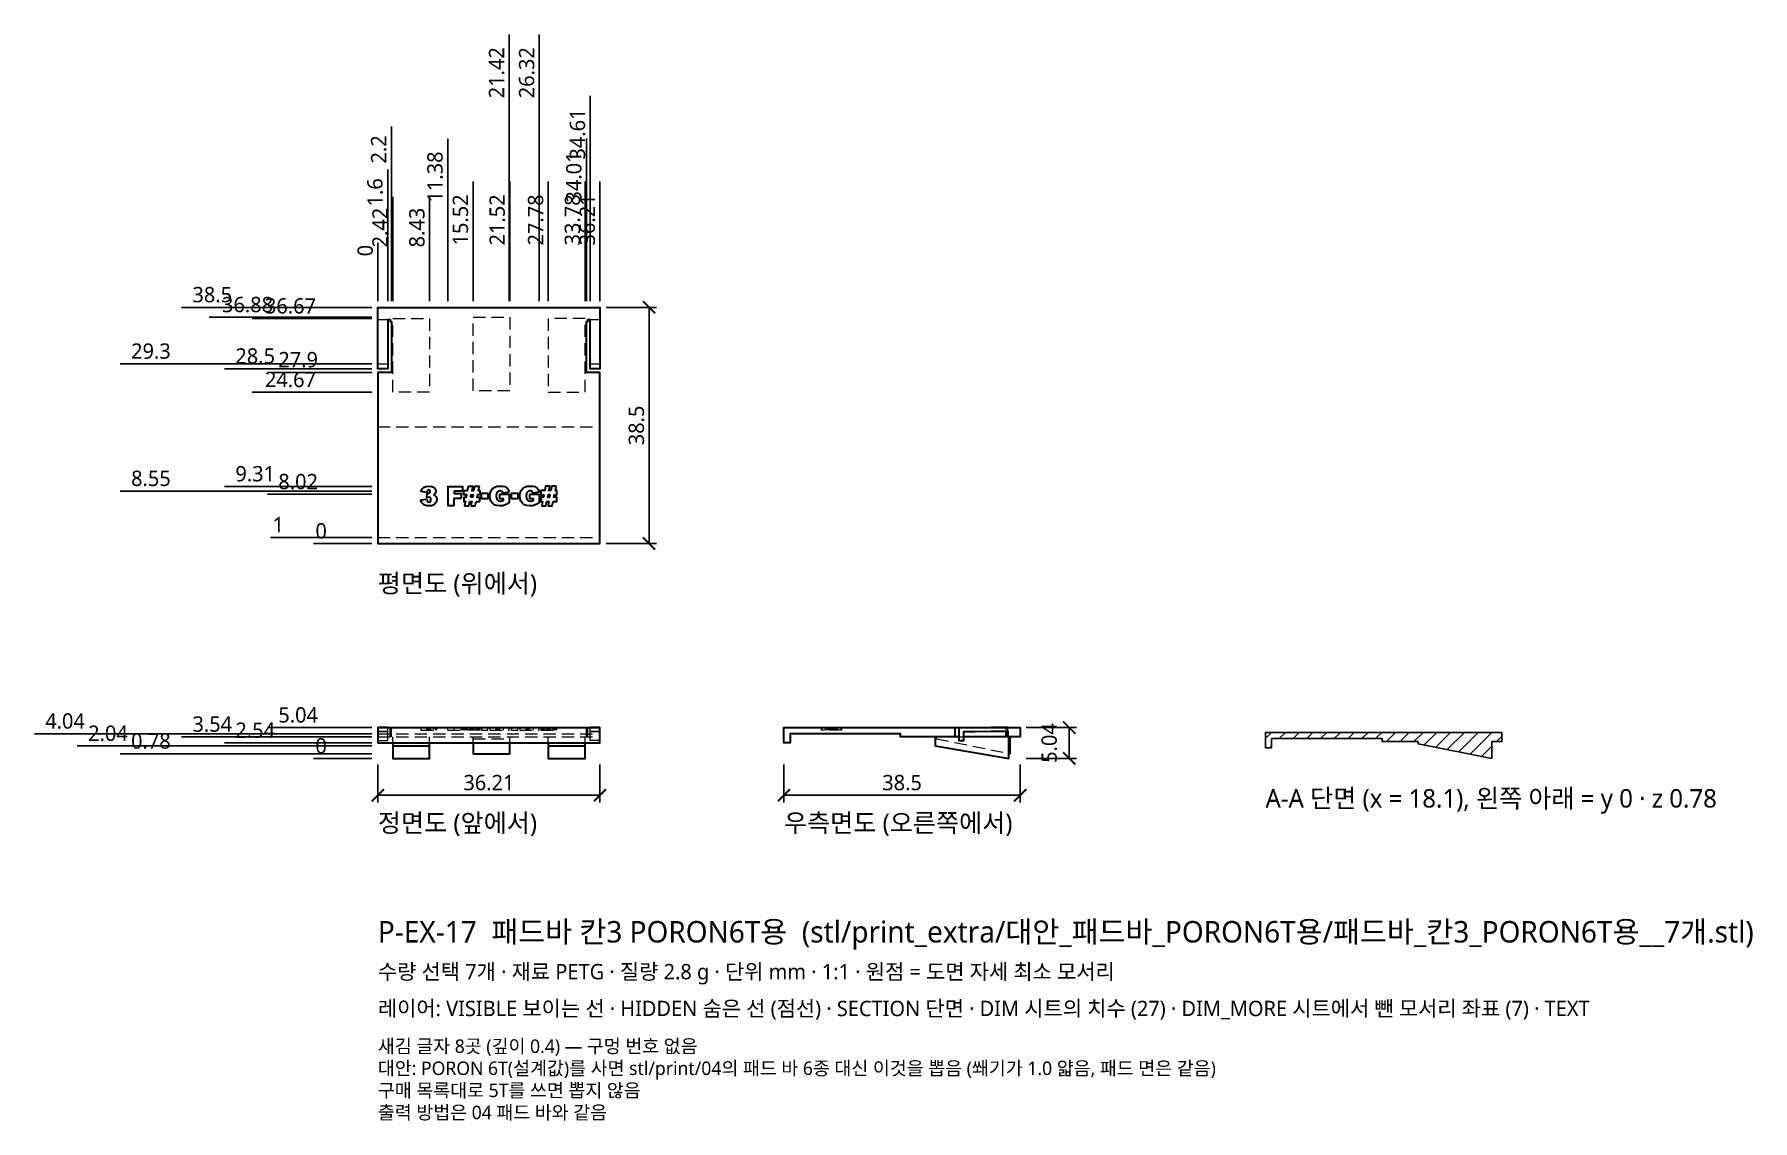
# Model space of a CAD drawing. Header units: millimetres. Extents: x -56 to 224, y -59 to 118.
import ezdxf

# ---------------------------------------------------------------- set-up
doc = ezdxf.new("R2010")
doc.units = ezdxf.units.MM
doc.linetypes.add('HIDDEN', pattern=[3, 2, -1])
for name, color, linetype, lineweight in [('DIM', 4, 'CONTINUOUS', 13), ('DIM_MORE', 3, 'CONTINUOUS', 13), ('HIDDEN', 8, 'HIDDEN', 18), ('SECTION', 5, 'CONTINUOUS', 25), ('TEXT', 7, 'CONTINUOUS', 18), ('VISIBLE', 7, 'CONTINUOUS', 35)]:
    doc.layers.add(name, color=color, linetype=linetype, lineweight=lineweight)
doc.styles.add('KR', font='malgun.ttf')
doc.dimstyles.new('TOCCATA', dxfattribs={"dimtxt": 2.5, "dimasz": 2, "dimexe": 1.2, "dimexo": 1, "dimgap": 0.8, "dimtad": 1, "dimdsep": 46, "dimtxsty": 'KR', "dimblk": 'ARCHTICK', "dimcen": 2.5, "dimazin": 3, "dimtfac": 0.5, "dimtmove": 2, "dimatfit": 3})

# ---------------------------------------------------------------- blocks, each defined once
blk = doc.blocks.new('_ARCHTICK')
at = {"color": 0, "linetype": 'BYBLOCK', "const_width": 0.15}
blk.add_lwpolyline([(-0.5, -0.5), (0.5, 0.5)], dxfattribs=at)
blk = doc.blocks.new('*D6')
for p, q in [((1.6, 84.54), (1.6, 96.04)), ((1.6, 80.54), (1.6, 84.54)), ((1.6, 74.54), (1.6, 80.54))]:
    blk.add_line(p, q)
at = {"layer": 'Defpoints'}
for p in [(1.6, 88.54), (1.6, 73.54), (0, 35.04)]:
    blk.add_point(p, dxfattribs=at)
at = {"layer": 'DIM', "insert": (-0.45, 92.29), "char_height": 2.5, "attachment_point": 5, "rotation": 90, "style": 'KR'}
blk.add_mtext('1.6', dxfattribs=at)
blk = doc.blocks.new('*D10')
for p, q in [((11.38, 84.54), (11.38, 101.04)), ((11.38, 80.54), (11.38, 84.54)), ((11.38, 74.54), (11.38, 80.54))]:
    blk.add_line(p, q)
at = {"layer": 'Defpoints'}
for p in [(11.38, 88.54), (11.38, 73.54), (0, 35.04)]:
    blk.add_point(p, dxfattribs=at)
at = {"layer": 'DIM', "insert": (9.33, 94.79), "char_height": 2.5, "attachment_point": 5, "rotation": 90, "style": 'KR'}
blk.add_mtext('11.38', dxfattribs=at)
blk = doc.blocks.new('*D32')
for p, q in [((21.42, 101.54), (21.42, 118.04)), ((21.42, 97.54), (21.42, 101.54)), ((21.42, 74.54), (21.42, 97.54))]:
    blk.add_line(p, q)
at = {"layer": 'Defpoints'}
for p in [(21.42, 105.54), (21.42, 73.54), (0, 35.04)]:
    blk.add_point(p, dxfattribs=at)
at = {"layer": 'DIM_MORE', "insert": (19.37, 111.79), "char_height": 2.5, "attachment_point": 5, "rotation": 90, "style": 'KR'}
blk.add_mtext('21.42', dxfattribs=at)

msp = doc.modelspace()

# ---------------------------------------------------------------- hatches: boundary and pattern name
at = {"layer": 'SECTION'}
h = msp.add_hatch(dxfattribs=at)
h.set_pattern_fill('ANSI31', scale=0.5)
h.paths.add_polyline_path([(181.587, 2.76), (183.207, 2.76), (183.207, 4.26), (144.707, 4.26), (144.707, 1.76), (145.707, 1.76), (145.707, 3.26), (163.707, 3.26), (163.707, 2.76), (169.587, 2.76), (169.587, 2.41), (181.587, 0)])

# ---------------------------------------------------------------- linework, layer by layer
at = {"layer": 'HIDDEN'}
for points in [[(0, 71.543), (1.593, 71.543)], [(2.425, 59.713), (2.425, 71.713), (8.425, 71.713), (8.425, 59.713), (2.425, 59.713)], [(15.519, 59.923), (15.519, 71.923), (21.519, 71.923), (21.519, 59.923), (15.519, 59.923)], [(27.782, 59.713), (33.782, 59.713), (33.782, 71.713), (27.782, 71.713), (27.782, 59.713)], [(34.614, 71.543), (36.207, 71.543)], [(0, 64.343), (1.6, 64.343)], [(34.607, 64.343), (36.207, 64.343)], [(0, 54.043), (36.207, 54.043)], [(0, 36.043), (36.207, 36.043)], [(0, 2.94), (1.6, 2.94), (1.6, 5.036)], [(0, 5), (1.6, 5)], [(0, 4.443), (1.6, 4.443)], [(0, 4.44), (1.6, 4.44)], [(0, 4.434), (1.6, 4.434)], [(0, 4.4), (1.6, 4.4)], [(0, 4.04), (36.207, 4.04)], [(0, 3.54), (36.207, 3.54)], [(2, 3.54), (2, 5.04)], [(2.2, 3.54), (2.2, 5.04)], [(2.425, 2.533), (2.425, 3.54)], [(7.016, 5.04), (7.016, 4.64), (9.619, 4.64), (9.619, 5.04)], [(7.061, 4.64), (7.061, 5.04)], [(7.988, 4.64), (7.988, 5.04)], [(8.079, 4.64), (8.079, 5.04)], [(8.106, 4.64), (8.106, 5.04)], [(8.163, 4.64), (8.163, 5.04)], [(8.203, 4.64), (8.203, 5.04)], [(8.326, 4.64), (8.326, 5.04)], [(8.328, 4.64), (8.328, 5.04)], [(8.382, 4.64), (8.382, 5.04)], [(8.425, 2.533), (8.425, 3.54)], [(8.432, 4.64), (8.432, 5.04)], [(8.457, 4.64), (8.457, 5.04)], [(8.461, 4.64), (8.461, 5.04)], [(8.5, 4.64), (8.5, 5.04)], [(8.505, 4.64), (8.505, 5.04)], [(8.522, 4.64), (8.522, 5.04)], [(8.561, 4.64), (8.561, 5.04)], [(8.566, 4.64), (8.566, 5.04)], [(8.633, 4.64), (8.633, 5.04)], [(8.658, 4.64), (8.658, 5.04)], [(9.114, 4.64), (9.114, 5.04)], [(9.465, 4.64), (9.465, 5.04)], [(11.382, 4.64), (13.798, 4.64), (13.798, 5.04)], [(11.382, 4.64), (11.382, 5.04)], [(11.382, 4.64), (11.382, 5.04)], [(12.435, 4.64), (12.435, 5.04)], [(13.6, 4.64), (13.6, 5.04)], [(16.627, 4.64), (13.995, 4.64), (13.995, 5.04)], [(14.132, 4.64), (14.132, 5.04)], [(14.268, 4.64), (14.268, 5.04)], [(14.402, 4.64), (14.402, 5.04)], [(14.483, 4.64), (14.483, 5.04)], [(14.62, 4.64), (14.62, 5.04)], [(14.969, 4.64), (14.969, 5.04)], [(15.107, 4.64), (15.107, 5.04)], [(15.164, 4.64), (15.164, 5.04)], [(15.19, 4.64), (15.19, 5.04)], [(15.294, 4.64), (15.294, 5.04)], [(15.323, 4.64), (15.323, 5.04)], [(15.433, 4.64), (15.433, 5.04)], [(15.46, 4.64), (15.46, 5.04)], [(15.515, 4.64), (15.515, 5.04)], [(15.519, 2.548), (15.519, 3.54)], [(15.519, 3.19), (21.519, 3.19)], [(15.65, 4.64), (15.65, 5.04)], [(16.002, 4.64), (16.002, 5.04)], [(16.14, 4.64), (16.14, 5.04)], [(16.22, 4.64), (16.22, 5.04)], [(16.359, 4.64), (16.359, 5.04)], [(16.489, 4.64), (16.489, 5.04)], [(16.627, 4.64), (16.627, 5.04), (16.627, 4.64)], [(16.899, 5.04), (16.899, 4.64), (17.91, 4.64), (17.91, 5.04)], [(18.238, 5.04), (18.238, 4.64), (21.419, 4.64), (21.419, 5.04)], [(19.289, 4.64), (19.289, 5.04)], [(19.458, 4.64), (19.458, 5.04)], [(19.459, 4.64), (19.459, 5.04)], [(19.648, 4.64), (19.648, 5.04)], [(19.656, 4.64), (19.656, 5.04)], [(19.864, 4.64), (19.864, 5.04)], [(20.485, 4.64), (20.485, 5.04)], [(21.378, 4.64), (21.378, 5.04)], [(21.519, 2.548), (21.519, 3.54)], [(21.798, 4.64), (22.81, 4.64), (22.81, 5.04)], [(21.798, 4.64), (21.798, 5.04), (21.798, 4.64)], [(23.137, 5.04), (23.137, 4.64), (26.318, 4.64), (26.318, 5.04)], [(24.189, 4.64), (24.189, 5.04)], [(24.357, 4.64), (24.357, 5.04)], [(24.359, 4.64), (24.359, 5.04)], [(24.547, 4.64), (24.547, 5.04)], [(24.555, 4.64), (24.555, 5.04)], [(24.764, 4.64), (24.764, 5.04)], [(25.385, 4.64), (25.385, 5.04)], [(26.278, 4.64), (26.278, 5.04)], [(26.566, 5.04), (26.566, 4.64), (29.198, 4.64), (29.198, 5.04)], [(26.703, 4.64), (26.703, 5.04)], [(26.839, 4.64), (26.839, 5.04)], [(26.973, 4.64), (26.973, 5.04)], [(27.055, 4.64), (27.055, 5.04)], [(27.192, 4.64), (27.192, 5.04)], [(27.54, 4.64), (27.54, 5.04)], [(27.678, 4.64), (27.678, 5.04)], [(27.735, 4.64), (27.735, 5.04)], [(27.762, 4.64), (27.762, 5.04)], [(27.782, 2.533), (27.782, 3.54)], [(27.866, 4.64), (27.866, 5.04)], [(27.895, 4.64), (27.895, 5.04)], [(28.005, 4.64), (28.005, 5.04)], [(28.031, 4.64), (28.031, 5.04)], [(28.086, 4.64), (28.086, 5.04)], [(28.222, 4.64), (28.222, 5.04)], [(28.574, 4.64), (28.574, 5.04)], [(28.711, 4.64), (28.711, 5.04)], [(28.792, 4.64), (28.792, 5.04)], [(28.93, 4.64), (28.93, 5.04)], [(29.06, 4.64), (29.06, 5.04)], [(33.782, 2.533), (33.782, 3.54)], [(34.007, 3.54), (34.007, 5.04)], [(34.207, 3.54), (34.207, 5.04)], [(36.207, 2.94), (34.607, 2.94), (34.607, 5.036)], [(34.607, 5), (36.207, 5)], [(34.607, 4.443), (36.207, 4.443)], [(34.607, 4.44), (36.207, 4.44)], [(34.607, 4.434), (36.207, 4.434)], [(34.607, 4.4), (36.207, 4.4)], [(75.571, 5.04), (75.571, 4.64), (72.344, 4.64), (72.344, 5.04)], [(72.394, 4.64), (72.394, 5.04)], [(72.448, 4.64), (75.465, 5.04)], [(72.972, 4.64), (72.972, 5.04)], [(72.993, 4.64), (72.993, 5.04)], [(72.998, 4.64), (72.998, 5.04)], [(73.052, 4.64), (73.052, 5.04)], [(73.067, 4.64), (73.067, 5.04)], [(73.075, 4.64), (73.075, 5.04)], [(73.121, 4.64), (73.121, 5.04)], [(73.17, 4.64), (73.17, 5.04)], [(73.198, 4.64), (73.198, 5.04)], [(73.296, 4.64), (73.296, 5.04)], [(73.31, 4.64), (73.31, 5.04)], [(73.418, 4.64), (73.418, 5.04)], [(73.479, 4.64), (73.479, 5.04)], [(73.483, 4.64), (73.483, 5.04)], [(73.528, 4.64), (73.528, 5.04)], [(73.622, 4.64), (73.622, 5.04)], [(73.644, 4.64), (73.644, 5.04)], [(73.692, 4.64), (73.692, 5.04)], [(73.716, 4.64), (73.716, 5.04)], [(73.741, 4.64), (73.741, 5.04)], [(73.753, 4.64), (73.753, 5.04)], [(74.132, 4.64), (74.132, 5.04)], [(74.151, 4.64), (74.151, 5.04)], [(74.228, 4.64), (74.228, 5.04)], [(74.349, 4.64), (74.349, 5.04)], [(74.399, 4.64), (74.399, 5.04)], [(74.409, 4.64), (74.409, 5.04)], [(74.422, 4.64), (74.422, 5.04)], [(74.435, 4.64), (74.435, 5.04), (74.435, 4.64)], [(74.441, 4.64), (74.441, 5.04)], [(74.487, 4.64), (74.487, 5.04)], [(74.531, 4.64), (74.531, 5.04)], [(74.582, 4.64), (74.582, 5.04)], [(74.599, 4.64), (74.599, 5.04)], [(74.692, 4.64), (74.692, 5.04)], [(74.742, 4.64), (74.742, 5.04)], [(74.754, 4.64), (74.754, 5.04)], [(74.791, 4.64), (74.791, 5.04)], [(74.838, 4.64), (74.838, 5.04)], [(74.86, 4.64), (74.86, 5.04)], [(74.867, 4.64), (74.867, 5.04)], [(74.914, 4.64), (74.914, 5.04)], [(74.932, 4.64), (74.932, 5.04)], [(75.52, 4.64), (75.52, 5.04)], [(91.087, 3.54), (91.087, 3.19), (103.087, 0.78)], [(94.711, 3.54), (95.499, 3.54)], [(102.407, 4.438), (102.407, 5.04)], [(102.707, 4.44), (102.707, 5.04)]]:
    msp.add_lwpolyline(points, dxfattribs=at)
at = {"layer": 'SECTION'}
msp.add_lwpolyline([(181.587, 2.76), (183.207, 2.76), (183.207, 4.26), (144.707, 4.26), (144.707, 1.76), (145.707, 1.76), (145.707, 3.26), (163.707, 3.26), (163.707, 2.76), (169.587, 2.76), (169.587, 2.41), (181.587, 0)], close=True, dxfattribs=at)
at = {"layer": 'VISIBLE'}
for points in [[(1.6, 71.543), (1.6, 63.543), (0, 63.543), (0, 73.543), (36.207, 73.543), (36.207, 63.543), (34.607, 63.543), (34.607, 71.543)], [(1.593, 71.543), (2, 71.543), (2, 71.243), (2.2, 71.243), (2.2, 62.943), (0, 62.943), (0, 35.043), (36.207, 35.043), (36.207, 62.943), (34.007, 62.943), (34.007, 71.243), (34.207, 71.243), (34.207, 71.543), (34.614, 71.543)], [(7.016, 42.081), (7.018, 42.099), (7.028, 42.12), (7.041, 42.132), (7.062, 42.142), (7.905, 42.254), (7.923, 42.253), (7.949, 42.24), (7.964, 42.222), (8.028, 42.007), (8.106, 41.889), (8.203, 41.829), (8.326, 41.809), (8.456, 41.834), (8.561, 41.911), (8.633, 42.034), (8.658, 42.199), (8.634, 42.364), (8.566, 42.481), (8.461, 42.552), (8.317, 42.577), (8.212, 42.566), (8.049, 42.528), (8.026, 42.532), (8.006, 42.545), (7.995, 42.559), (7.988, 42.581), (8.031, 43.193), (8.036, 43.21), (8.054, 43.233), (8.081, 43.245), (8.196, 43.235), (8.328, 43.258), (8.432, 43.324), (8.5, 43.418), (8.522, 43.528), (8.505, 43.629), (8.458, 43.704), (8.382, 43.751), (8.276, 43.768), (8.163, 43.75), (8.079, 43.696), (8.014, 43.593), (7.964, 43.4), (7.945, 43.378), (7.917, 43.367), (7.108, 43.51), (7.082, 43.523), (7.068, 43.541), (7.061, 43.564), (7.064, 43.587), (7.214, 43.934), (7.46, 44.192), (7.825, 44.356), (8.292, 44.408), (8.814, 44.351), (9.172, 44.181), (9.186, 44.17), (9.395, 43.905), (9.465, 43.574), (9.437, 43.376), (9.35, 43.193), (9.208, 43.034), (9.114, 42.968), (9.151, 42.957), (9.276, 42.897), (9.417, 42.784), (9.527, 42.635), (9.597, 42.45), (9.619, 42.247), (9.582, 41.969), (9.475, 41.713), (9.297, 41.485), (9.05, 41.314), (8.738, 41.212), (8.349, 41.179), (7.971, 41.204), (7.682, 41.278), (7.448, 41.406), (7.264, 41.58), (7.122, 41.799), (7.019, 42.064), (7.016, 42.081)], [(11.382, 44.296), (11.386, 44.319), (11.399, 44.339), (11.414, 44.349), (11.436, 44.356), (13.745, 44.356), (13.777, 44.343), (13.792, 44.325), (13.798, 44.302), (13.798, 43.645), (13.789, 43.617), (13.767, 43.598), (13.745, 43.591), (12.435, 43.591), (12.435, 43.186), (13.546, 43.185), (13.568, 43.179), (13.582, 43.168), (13.595, 43.149), (13.6, 43.132), (13.6, 42.513), (13.586, 42.481), (13.557, 42.461)], [(11.382, 44.303), (11.382, 41.284), (11.389, 41.262), (11.404, 41.244), (11.436, 41.23), (12.381, 41.23), (12.403, 41.237), (12.421, 41.252), (12.435, 41.284), (12.435, 42.459), (13.552, 42.46)], [(13.551, 42.462), (13.556, 42.463)], [(14.038, 42.584), (14.049, 42.589), (14.402, 42.589), (14.483, 42.988), (14.049, 42.988), (14.022, 42.998), (14.005, 43.014), (13.995, 43.042), (13.995, 43.62), (14.008, 43.652), (14.027, 43.667), (14.049, 43.674), (14.62, 43.674), (14.758, 44.365), (14.769, 44.386), (14.787, 44.401), (14.81, 44.407), (15.406, 44.407)], [(14.037, 42.587), (14.008, 42.567), (13.995, 42.535), (13.997, 41.945), (14.017, 41.916), (14.043, 41.904), (14.268, 41.903), (14.132, 41.247), (14.134, 41.224), (14.145, 41.203), (14.163, 41.188), (14.186, 41.181)], [(15.107, 42.589), (15.19, 42.988), (15.515, 42.988), (15.433, 42.589), (15.107, 42.589)], [(15.406, 44.407), (15.429, 44.4), (15.447, 44.385), (15.458, 44.365), (15.46, 44.341), (15.323, 43.674), (15.65, 43.674), (15.79, 44.365), (15.797, 44.381), (15.814, 44.397), (15.841, 44.407), (16.435, 44.407), (16.462, 44.398), (16.479, 44.381), (16.487, 44.365), (16.489, 44.342), (16.359, 43.674), (16.573, 43.674), (16.605, 43.66), (16.622, 43.637), (16.627, 43.62), (16.626, 43.036), (16.62, 43.019), (16.605, 43.001), (16.573, 42.988), (16.22, 42.988), (16.14, 42.589), (16.573, 42.589), (16.59, 42.585), (16.609, 42.572), (16.622, 42.552), (16.627, 42.535)], [(16.627, 41.957), (16.627, 42.535)], [(16.627, 41.957), (16.627, 42.535)], [(16.899, 42.369), (16.899, 43.218), (16.906, 43.24), (16.921, 43.258), (16.953, 43.271), (17.856, 43.271), (17.879, 43.265), (17.897, 43.25), (17.91, 43.218), (17.91, 42.369), (17.904, 42.347), (17.889, 42.329), (17.856, 42.315), (16.953, 42.315), (16.936, 42.319), (16.916, 42.332), (16.903, 42.352), (16.899, 42.369)], [(21.419, 41.72), (21.411, 41.692), (21.395, 41.675), (21, 41.434), (20.649, 41.283), (20.294, 41.205), (19.879, 41.179), (19.384, 41.225), (18.974, 41.37), (18.661, 41.609), (18.429, 41.939), (18.285, 42.34), (18.238, 42.794), (18.289, 43.264), (18.45, 43.681), (18.713, 44.016), (19.067, 44.255), (19.443, 44.37), (19.915, 44.408), (20.36, 44.385), (20.685, 44.313), (20.925, 44.191), (21.119, 44.015), (21.27, 43.79), (21.376, 43.513), (21.377, 43.484), (21.364, 43.458), (21.335, 43.439), (20.42, 43.277), (20.392, 43.285), (20.375, 43.3), (20.298, 43.451), (20.2, 43.546), (20.068, 43.606), (19.899, 43.627), (19.648, 43.578), (19.458, 43.435), (19.333, 43.184), (19.289, 42.803), (19.333, 42.402), (19.459, 42.147), (19.656, 42.006), (19.927, 41.958), (20.067, 41.968), (20.203, 42), (20.348, 42.058), (20.485, 42.132), (20.485, 42.319), (19.918, 42.319), (19.896, 42.326), (19.878, 42.341), (19.864, 42.373), (19.864, 43.011), (19.871, 43.033), (19.886, 43.051), (19.918, 43.065), (21.377, 43.062), (21.406, 43.043), (21.419, 43.011), (21.419, 41.72)], [(21.852, 43.271), (21.835, 43.267), (21.816, 43.254), (21.803, 43.235), (21.798, 43.218)], [(22.756, 43.271), (22.773, 43.267), (22.792, 43.254), (22.805, 43.235), (22.81, 43.218), (22.81, 42.369), (22.805, 42.352), (22.792, 42.332), (22.773, 42.319), (22.756, 42.315), (21.852, 42.315), (21.835, 42.319), (21.816, 42.332), (21.803, 42.352), (21.798, 42.369), (21.798, 43.218)], [(21.798, 43.218), (21.798, 43.212)], [(21.852, 43.271), (22.756, 43.271)], [(21.852, 43.271), (22.756, 43.271)], [(26.318, 41.72), (26.31, 41.692), (26.295, 41.675), (25.899, 41.434), (25.548, 41.283), (25.193, 41.205), (24.778, 41.179), (24.284, 41.225), (23.874, 41.37), (23.56, 41.609), (23.328, 41.939), (23.185, 42.34), (23.137, 42.794), (23.189, 43.264), (23.349, 43.681), (23.612, 44.016), (23.966, 44.255), (24.343, 44.37), (24.815, 44.408), (25.26, 44.385), (25.584, 44.313), (25.824, 44.191), (26.019, 44.015), (26.169, 43.79), (26.276, 43.513), (26.276, 43.484), (26.263, 43.458), (26.234, 43.439), (25.32, 43.277), (25.291, 43.285), (25.274, 43.3), (25.198, 43.451), (25.099, 43.546), (24.967, 43.606), (24.799, 43.627), (24.547, 43.578), (24.357, 43.435), (24.232, 43.184), (24.189, 42.803), (24.233, 42.402), (24.359, 42.147), (24.555, 42.006), (24.826, 41.958), (24.966, 41.968), (25.102, 42), (25.247, 42.058), (25.385, 42.132), (25.385, 42.319), (24.817, 42.319), (24.795, 42.326), (24.777, 42.341), (24.764, 42.373), (24.764, 43.011), (24.77, 43.033), (24.785, 43.051), (24.817, 43.065), (26.276, 43.062), (26.305, 43.043), (26.318, 43.011), (26.318, 41.72)], [(26.757, 41.181), (27.349, 41.181), (27.372, 41.188), (27.386, 41.198), (27.401, 41.223), (27.54, 41.903), (27.866, 41.903), (27.735, 41.247), (27.739, 41.218), (27.757, 41.195), (27.789, 41.181), (28.396, 41.183), (28.421, 41.198), (28.436, 41.223), (28.574, 41.903), (29.144, 41.903), (29.172, 41.913), (29.188, 41.929), (29.198, 41.957), (29.198, 42.535), (29.188, 42.562), (29.167, 42.582), (29.144, 42.589), (28.711, 42.589), (28.792, 42.988), (29.144, 42.988), (29.176, 43.001), (29.191, 43.019), (29.197, 43.036), (29.198, 43.62), (29.194, 43.637), (29.176, 43.66), (29.144, 43.674), (28.93, 43.674), (29.06, 44.342), (29.053, 44.376), (29.034, 44.398), (29.006, 44.407), (28.412, 44.407), (28.385, 44.397), (28.372, 44.386), (28.361, 44.365), (28.222, 43.674), (27.895, 43.674), (28.031, 44.341), (28.029, 44.365), (28.022, 44.381), (28.005, 44.397), (27.978, 44.407), (27.369, 44.405), (27.344, 44.39), (27.329, 44.365), (27.192, 43.674), (26.62, 43.674), (26.593, 43.664), (26.576, 43.647), (26.566, 43.62), (26.566, 43.042), (26.576, 43.014), (26.593, 42.998), (26.62, 42.988), (27.055, 42.988), (26.973, 42.589), (26.62, 42.589), (26.588, 42.576), (26.576, 42.562), (26.567, 42.541), (26.566, 41.957), (26.571, 41.94), (26.588, 41.916), (26.62, 41.903), (26.839, 41.903), (26.704, 41.247), (26.706, 41.224), (26.717, 41.203), (26.735, 41.188), (26.757, 41.181)], [(27.678, 42.589), (28.005, 42.589), (28.086, 42.988), (27.762, 42.988), (27.678, 42.589)], [(14.186, 41.182), (14.778, 41.182)], [(14.778, 41.181), (14.81, 41.195), (14.83, 41.223), (14.969, 41.903), (15.294, 41.903), (15.164, 41.247), (15.168, 41.218), (15.186, 41.195), (15.218, 41.181), (15.814, 41.181), (15.846, 41.195), (15.865, 41.223)], [(15.865, 41.223), (16.002, 41.903)], [(15.865, 41.223), (16.002, 41.903)], [(16.002, 41.903), (16.573, 41.903), (16.59, 41.907), (16.609, 41.92), (16.622, 41.94), (16.627, 41.957)], [(21.419, 41.72), (21.419, 41.723)], [(26.318, 41.72), (26.318, 41.723)], [(0, 5.034), (1.6, 5.034), (1.6, 5.043), (0, 5.043), (0, 2.54), (36.207, 2.54), (36.207, 5.043), (34.607, 5.043), (34.607, 5.036), (36.207, 5.034)], [(0, 5.04), (36.207, 5.04)], [(94.711, 3.54), (85.207, 3.54), (85.207, 4.04), (67.207, 4.04), (67.207, 2.54), (66.207, 2.54), (66.207, 5.04), (104.707, 5.04), (104.707, 3.54), (95.499, 3.54)], [(90.877, 3.54), (90.877, 2.04), (102.877, 0), (102.877, 3.54)], [(94.107, 3.54), (94.107, 5.04)], [(102.707, 5.04), (101.807, 5.043), (100.907, 5.034), (100.007, 5.035), (97.307, 5.01), (95.507, 5), (94.707, 5.04), (94.707, 2.94), (95.507, 2.94), (95.507, 4.4), (97.307, 4.41), (100.007, 4.435), (100.907, 4.434), (101.807, 4.443), (102.707, 4.44), (102.707, 3.54)], [(102.407, 3.54), (102.407, 4.438)], [(103.087, 0.78), (103.087, 3.54)], [(2.425, 2.535), (2.425, 0), (8.425, 0), (8.425, 2.535)], [(2.425, 2.04), (8.425, 2.04)], [(15.519, 2.55), (15.519, 0.78), (21.519, 0.78), (21.519, 2.55)], [(27.782, 2.535), (27.782, 0), (33.782, 0), (33.782, 2.535)], [(27.782, 2.04), (33.782, 2.04)]]:
    msp.add_lwpolyline(points, dxfattribs=at)

# ---------------------------------------------------------------- texts
at = {"layer": 'TEXT', "style": 'KR'}
for s, height, p in [('평면도 (위에서)', 3, (0, 27.043)), ('A-A 단면 (x = 18.1), 왼쪽 아래 = y 0 · z 0.78', 3, (144.707, -8)), ('정면도 (앞에서)', 3, (0, -12)), ('우측면도 (오른쪽에서)', 3, (66.207, -12)), ('P-EX-17  패드바 칸3 PORON6T용  (stl/print_extra/대안_패드바_PORON6T용/패드바_칸3_PORON6T용__7개.stl)', 3.5, (0, -30)), ('수량 선택 7개 · 재료 PETG · 질량 2.8 g · 단위 mm · 1:1 · 원점 = 도면 자세 최소 모서리', 2.5, (0, -36)), ('레이어: VISIBLE 보이는 선 · HIDDEN 숨은 선 (점선) · SECTION 단면 · DIM 시트의 치수 (27) · DIM_MORE 시트에서 뺀 모서리 좌표 (7) · TEXT', 2.5, (0, -42)), ('새김 글자 8곳 (깊이 0.4) — 구멍 번호 없음', 2.2, (0, -48)), ('대안: PORON 6T(설계값)를 사면 stl/print/04의 패드 바 6종 대신 이것을 뽑음 (쐐기가 1.0 얇음, 패드 면은 같음)', 2.2, (0, -51.6)), ('구매 목록대로 5T를 쓰면 뽑지 않음', 2.2, (0, -55.2)), ('출력 방법은 04 패드 바와 같음', 2.2, (0, -58.8))]:
    msp.add_text(s, height=height, dxfattribs=at).set_placement(p)

# ---------------------------------------------------------------- dimensions: what is measured, and where the dimension line sits
at = {"layer": 'DIM'}
for feature_location, offset, dtype, origin in [((34.61, 73.543), (0, 22), 1, (0, 35.043)), ((2.2, 73.543), (0, 22), 1, (0, 35.043)), ((34.01, 73.543), (0, 15), 1, (0, 35.043)), ((15.52, 73.543), (0, 8), 1, (0, 35.043)), ((21.52, 73.543), (0, 8), 1, (0, 35.043)), ((27.78, 73.543), (0, 8), 1, (0, 35.043)), ((33.78, 73.543), (0, 8), 1, (0, 35.043)), ((36.21, 73.543), (0, 8), 1, (0, 35.043)), ((2.42, 73.543), (0, 8), 1, (0, 35.043)), ((8.43, 73.543), (0, 8), 1, (0, 35.043)), ((0, 73.543261528), (0, 8), 1, (0, 35.043261528)), ((0, 73.543), (-22, 0), 0, (0, 35.043)), ((0, 71.923), (-15, 0), 0, (0, 35.043)), ((0, 71.713), (-8, 0), 0, (0, 35.043)), ((0, 63.543), (-15, 0), 0, (0, 35.043)), ((0, 62.943), (-8, 0), 0, (0, 35.043)), ((0, 59.713), (-8, 0), 0, (0, 35.043)), ((0, 44.353), (-15, 0), 0, (0, 35.043)), ((0, 43.063), (-8, 0), 0, (0, 35.043)), ((0, 36.043), (-15, 0), 0, (0, 35.043)), ((0, 35.043261528), (-8, 0), 0, (0, 35.043261528)), ((0, 5.04), (-8, 0), 0, (0, 0)), ((0, 3.54), (-22, 0), 0, (0, 0)), ((0, 2.54), (-15, 0), 0, (0, 0)), ((0, 0), (-8, 0), 0, (0, 0))]:
    msp.add_ordinate_dim(feature_location=feature_location, offset=offset, dtype=dtype, origin=origin, dimstyle='TOCCATA', dxfattribs=at).render()
for feature_location, picture, middle in [((11.38, 73.543), '*D10', (9.33, 94.793)), ((1.6, 73.543), '*D6', (-0.45, 92.293))]:
    dim = msp.add_ordinate_dim(feature_location=feature_location, offset=(0, 15), dtype=1, origin=(0, 35.043), dimstyle='TOCCATA', dxfattribs=at)
    dim.commit()
    dim.dimension.update_dxf_attribs({"geometry": picture, "text_midpoint": middle})
for base, p1, p2 in [((44.207, 35.043), (36.207, 35.043), (36.207, 73.543)), ((112.707, 0), (104.707, 0), (104.707, 5.043))]:
    msp.add_linear_dim(base=base, p1=p1, p2=p2, angle=90, dimstyle='TOCCATA', dxfattribs=at).render()
for base, p1, p2 in [((0, -6), (0, 0), (36.207, 0)), ((66.207, -6), (66.207, 0), (104.707, 0))]:
    msp.add_linear_dim(base=base, p1=p1, p2=p2, dimstyle='TOCCATA', dxfattribs=at).render()
at = {"layer": 'DIM_MORE'}
dim = msp.add_ordinate_dim(feature_location=(21.42, 73.543), offset=(0, 32), dtype=1, origin=(0, 35.043), dimstyle='TOCCATA', dxfattribs=at)
dim.commit()
dim.dimension.update_dxf_attribs({"geometry": '*D32', "text_midpoint": (19.37, 111.793)})
for feature_location, offset, dtype, origin in [((26.32, 73.543), (0, 32), 1, (0, 35.043)), ((0, 64.343), (-32, 0), 0, (0, 35.043)), ((0, 43.593), (-32, 0), 0, (0, 35.043)), ((0, 4.04), (-46, 0), 0, (0, 0)), ((0, 2.04), (-39, 0), 0, (0, 0)), ((0, 0.78), (-32, 0), 0, (0, 0))]:
    msp.add_ordinate_dim(feature_location=feature_location, offset=offset, dtype=dtype, origin=origin, dimstyle='TOCCATA', dxfattribs=at).render()

doc.saveas('drawing.dxf')
